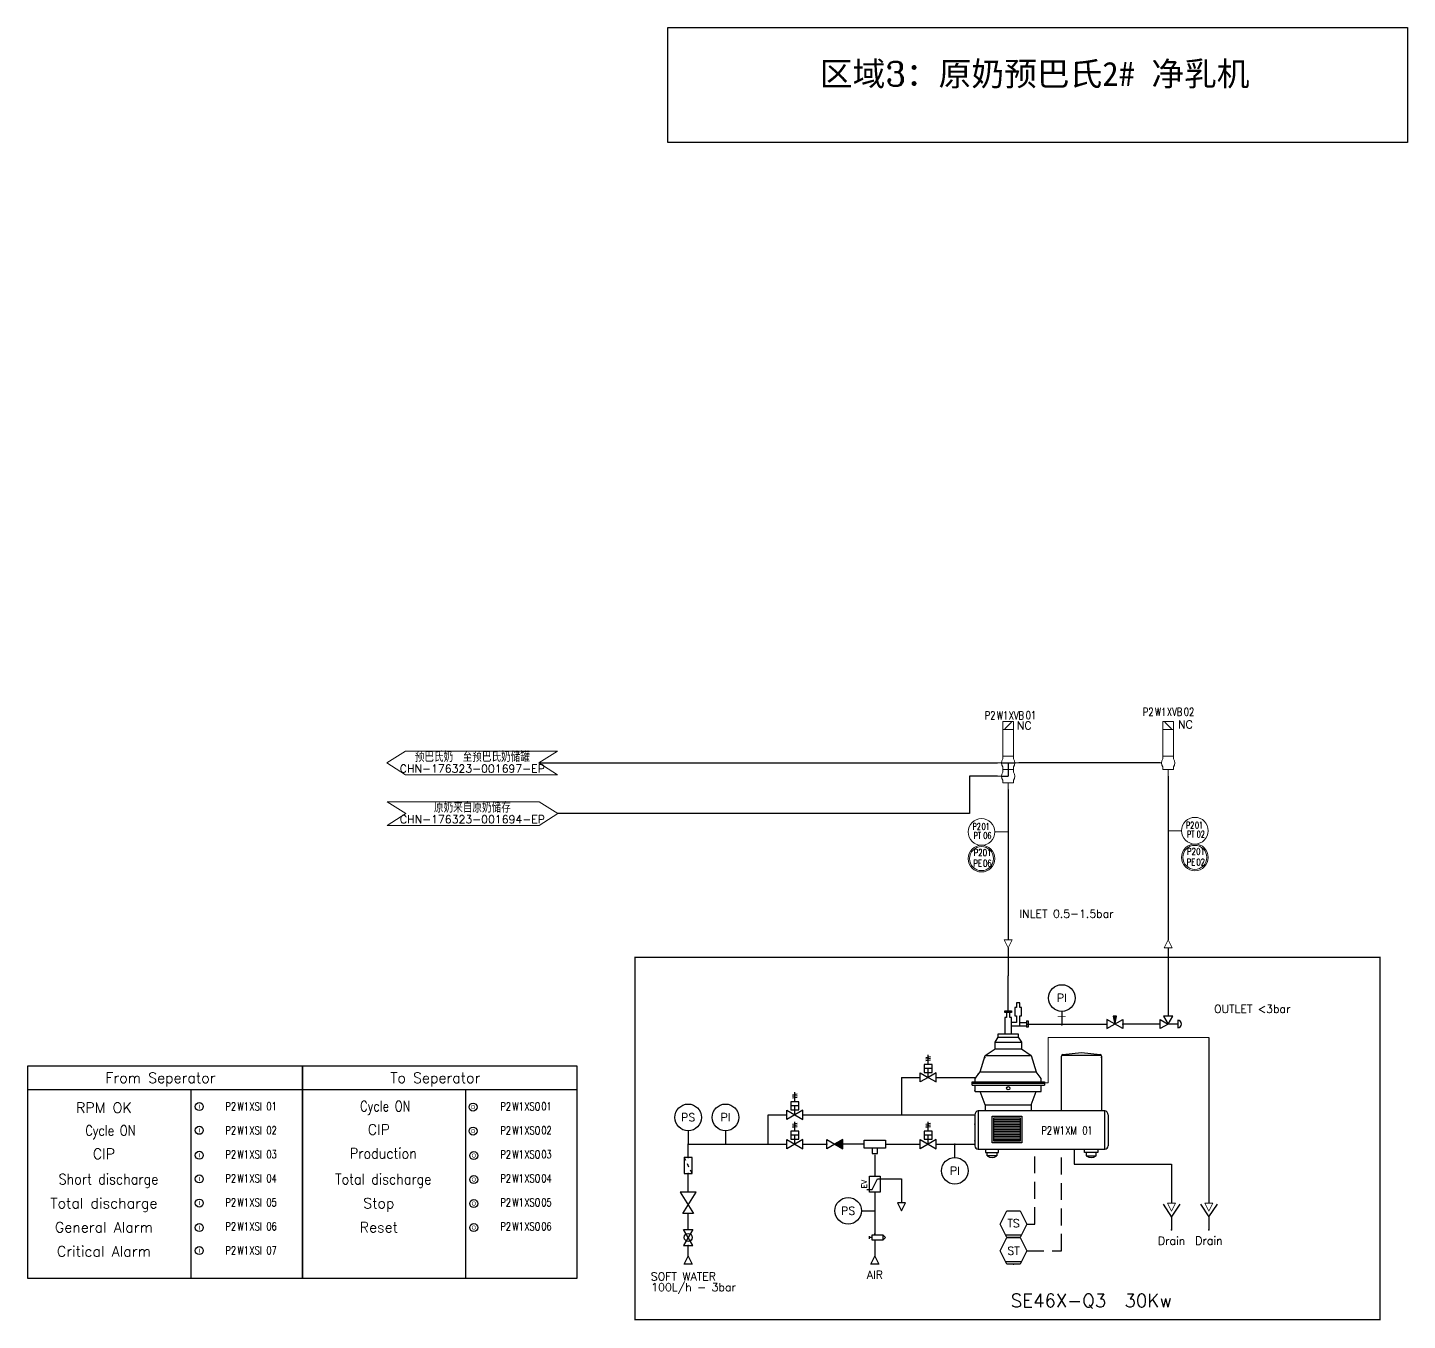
# Model space of a CAD drawing. Header units: inches. Extents: x 13610 to 14128, y 26632 to 27117.
import ezdxf
from ezdxf.enums import TextEntityAlignment as Align

# ---------------------------------------------------------------- set-up
doc = ezdxf.new("R2010")
doc.units = ezdxf.units.IN
doc.header["$MEASUREMENT"] = 0
doc.linetypes.add('DASHDOT', pattern=[25.4, 12.7, -6.35, 0, -6.35])
doc.linetypes.add('DASHED2', pattern=[9.525, 6.35, -3.175])
doc.layers.add('31 Equipment', color=7, linetype='Continuous', lineweight=9)
doc.layers.add('33 Instruments Labels', color=7, linetype='Continuous', lineweight=9)
for name, color, linetype in [('MATERIEL-DIVERS', 7, 'Continuous'), ('POMPES-PROCESS', 7, 'Continuous'), ('REGUL', 140, 'DASHED2'), ('REPERES', 7, 'Continuous'), ('techn-data', 7, 'Continuous'), ('TEXTES', 7, 'Continuous'), ('TUYAUTERIE-EAU', 5, 'Continuous'), ('TUYAUTERIE-GAZ', 3, 'Continuous'), ('TUYAUTERIE-PROCESS', 30, 'Continuous'), ('TXT_FR', 7, 'Continuous'), ('VANNES', 7, 'Continuous')]:
    doc.layers.add(name, color=color, linetype=linetype)
doc.layers.get('33 Instruments Labels').off()
doc.layers.get('REPERES').off()
doc.styles.add('ROMANC', font='romanc')
doc.styles.add('ROMANS', font='ROMANS.SHX')
doc.styles.add('S', font='SIMPLEX')
doc.styles.add('SWISS', font='swiss.ttf')
doc.styles.add('USER1', font='TXT.SHX', dxfattribs={"bigfont": 'gbcbig.shx'})

# ---------------------------------------------------------------- blocks, each defined once
blk = doc.blocks.new('OUTPUT')
at = {"layer": 'MATERIEL-DIVERS'}
blk.add_circle((0, 0), 1.5, dxfattribs=at)
at = {"layer": 'MATERIEL-DIVERS', "style": 'SWISS'}
blk.add_text('O', height=1.5, dxfattribs=at).set_placement((0, 0), align=Align.MIDDLE)
blk = doc.blocks.new('REPNORM1')
at = {"layer": 'TEXTES', "style": 'ROMANS', "width": 0.75}
for tag, p in [('ZONE', (-9.75, -1.25)), ('SOUSZONE', (-5.25, -1.25)), ('ELEMENT', (-0.75, -1.25)), ('NUM', (5.59, -1.22))]:
    blk.add_attdef(tag, p, '', height=3, dxfattribs=at)
blk = doc.blocks.new('APV-VLV-SSEAT-SW41-3')
at = {"layer": '31 Equipment', "ltscale": 38}
for p, q in [((1.25, 15.25), (-1.25, 12.75)), ((-2, 2.5), (-2, 1.5)), ((2, 2.5), (2, 1.5)), ((2.5, 0), (4, 0)), ((-2, -2.5), (-2, -1.5)), ((2, -2.5), (-2, -2.5)), ((-2, -2.5), (2, -2.5)), ((0, -2.5), (0, -5)), ((2, -2.5), (2, -1.5))]:
    blk.add_line(p, q, dxfattribs=at)
for points in [[(-2, 12.5), (2, 12.5), (2, 15.5), (-2, 15.5)], [(-2, 2.5), (2, 2.5), (2, 12.5), (-2, 12.5)]]:
    blk.add_lwpolyline(points, close=True, dxfattribs=at)
for start, end in [(143.1301, 216.8699), (323.1301, 36.8699)]:
    blk.add_arc((0, 0), 2.5, start, end, dxfattribs=at)
blk = doc.blocks.new('APV-SIGN-ARW-FLOW-1')
at = {"layer": '31 Equipment'}
for p, q in [((-1.5, -1.5), (-1.5, 1.5)), ((-1.5, 1.5), (1.5, 0)), ((1.5, 0), (-1.5, -1.5))]:
    blk.add_line(p, q, dxfattribs=at)
blk = doc.blocks.new('EGOUT')
at = {"color": 7}
for p, q in [((-3.2, 9.61), (0, 4.81)), ((0, 4.81), (3.2, 9.61)), ((0, 4.81), (0, 0))]:
    blk.add_line(p, q, dxfattribs=at)
at = {"color": 7, "extrusion": (0, -1, 0)}
blk.add_point((0, 0), dxfattribs=at)
at = {"layer": 'POMPES-PROCESS', "style": 'ROMANS'}
blk.add_attdef('EGOUT', text='', height=3, dxfattribs=at).set_placement((0, -4), align=Align.MIDDLE)
blk = doc.blocks.new('A$C76C26FB2')
for p, q in [((2.4, 4.71), (2.43, 4.73)), ((2.41, 4.66), (2.48, 4.73)), ((2.41, 4.69), (2.46, 4.73)), ((2.42, 4.62), (2.54, 4.73)), ((2.42, 4.64), (2.51, 4.73)), ((2.43, 4.57), (2.59, 4.73)), ((2.43, 4.6), (2.56, 4.73)), ((2.44, 4.53), (2.64, 4.73)), ((2.44, 4.55), (2.62, 4.73)), ((2.45, 4.46), (2.73, 4.73)), ((2.45, 4.49), (2.7, 4.73)), ((2.45, 4.51), (2.67, 4.73)), ((2.46, 4.42), (2.78, 4.73)), ((2.46, 4.44), (2.75, 4.73)), ((2.47, 4.37), (2.83, 4.73)), ((2.47, 4.4), (2.81, 4.73)), ((2.48, 4.33), (2.89, 4.73)), ((2.48, 4.35), (2.86, 4.73)), ((2.49, 4.26), (2.97, 4.73)), ((2.49, 4.28), (2.94, 4.73)), ((2.49, 4.31), (2.91, 4.73)), ((2.5, 4.22), (3.02, 4.73)), ((2.5, 4.24), (3, 4.73)), ((2.51, 4.17), (3.08, 4.73)), ((2.51, 4.19), (3.05, 4.73)), ((2.52, 4.13), (3.13, 4.73)), ((2.52, 4.15), (3.1, 4.73)), ((2.53, 4.08), (3.18, 4.73)), ((2.53, 4.1), (3.16, 4.73)), ((2.54, 4.01), (3.26, 4.73)), ((2.54, 4.04), (3.24, 4.73)), ((2.54, 4.06), (3.21, 4.73)), ((2.55, 3.97), (3.32, 4.73)), ((2.55, 3.99), (3.29, 4.73)), ((2.56, 3.92), (3.37, 4.73)), ((2.56, 3.95), (3.35, 4.73)), ((2.57, 3.88), (3.43, 4.73)), ((2.57, 3.9), (3.4, 4.73)), ((2.58, 3.81), (3.51, 4.73)), ((2.58, 3.83), (3.48, 4.73)), ((2.58, 3.86), (3.45, 4.73)), ((2.59, 3.77), (3.56, 4.73)), ((2.59, 3.79), (3.53, 4.73)), ((2.6, 3.74), (3.59, 4.73)), ((2.6, 3.72), (3.6, 4.72)), ((2.61, 3.7), (3.59, 4.68)), ((2.61, 3.68), (3.58, 4.65)), ((2.62, 3.65), (3.58, 4.61)), ((2.62, 3.63), (3.57, 4.58)), ((2.62, 3.61), (3.56, 4.55)), ((2.63, 3.59), (3.56, 4.51)), ((2.63, 3.56), (3.55, 4.48)), ((2.64, 3.54), (3.54, 4.45)), ((2.64, 3.52), (3.54, 4.41)), ((2.65, 3.5), (3.53, 4.38)), ((2.65, 3.47), (3.52, 4.35)), ((2.66, 3.45), (3.52, 4.31)), ((2.66, 3.43), (3.51, 4.28)), ((2.67, 3.41), (3.5, 4.24)), ((2.67, 3.38), (3.5, 4.21)), ((2.67, 3.36), (3.49, 4.18)), ((2.68, 3.34), (3.48, 4.14)), ((2.68, 3.32), (3.48, 4.11)), ((2.69, 3.3), (3.47, 4.08)), ((2.69, 3.27), (3.46, 4.04)), ((2.7, 3.25), (3.45, 4.01)), ((2.7, 3.23), (3.45, 3.97)), ((2.71, 3.21), (3.44, 3.94)), ((2.71, 3.18), (3.43, 3.91)), ((2.71, 3.16), (3.43, 3.87)), ((2.72, 3.14), (3.42, 3.84)), ((2.72, 3.12), (3.41, 3.81)), ((2.73, 3.09), (3.41, 3.77)), ((2.73, 3.07), (3.4, 3.74)), ((2.74, 3.05), (3.39, 3.71)), ((2.74, 3.03), (3.39, 3.67)), ((2.75, 3), (3.38, 3.64)), ((2.75, 2.98), (3.37, 3.6)), ((2.76, 2.96), (3.37, 3.57)), ((2.76, 2.94), (3.36, 3.54)), ((2.76, 2.91), (3.35, 3.5)), ((2.77, 2.89), (3.35, 3.47)), ((2.77, 2.87), (3.34, 3.44)), ((2.78, 2.85), (3.33, 3.4)), ((2.78, 2.82), (3.33, 3.37)), ((2.79, 2.8), (3.32, 3.33)), ((2.79, 2.78), (3.31, 3.3)), ((2.8, 2.76), (3.31, 3.27)), ((2.8, 2.73), (3.3, 3.23)), ((2.8, 2.71), (3.29, 3.2)), ((2.81, 2.69), (3.29, 3.17)), ((2.81, 2.67), (3.28, 3.13)), ((2.82, 2.64), (3.27, 3.1)), ((2.82, 2.62), (3.27, 3.07)), ((2.83, 2.6), (3.26, 3.03)), ((2.83, 2.58), (3.25, 3)), ((2.84, 2.55), (3.25, 2.96)), ((2.84, 2.53), (3.24, 2.93)), ((2.84, 2.51), (3.23, 2.9)), ((2.85, 2.49), (3.23, 2.86)), ((2.85, 2.46), (3.22, 2.83)), ((2.86, 2.44), (3.21, 2.8)), ((2.86, 2.42), (3.21, 2.76)), ((2.87, 2.4), (3.2, 2.73)), ((2.87, 2.37), (3.19, 2.69)), ((2.88, 2.35), (3.19, 2.66)), ((2.88, 2.33), (3.18, 2.63)), ((2.89, 2.31), (3.17, 2.59)), ((2.89, 2.28), (3.17, 2.56)), ((2.89, 2.26), (3.16, 2.53)), ((2.9, 2.24), (3.15, 2.49)), ((2.9, 2.22), (3.15, 2.46)), ((2.91, 2.2), (3.14, 2.43)), ((2.91, 2.17), (3.13, 2.39)), ((2.92, 2.15), (3.12, 2.36)), ((2.92, 2.13), (3.12, 2.32)), ((2.93, 2.11), (3.11, 2.29)), ((2.93, 2.08), (3.1, 2.26)), ((2.93, 2.06), (3.1, 2.22)), ((2.94, 2.04), (3.09, 2.19)), ((2.94, 2.02), (3.08, 2.16)), ((2.95, 1.99), (3.08, 2.12)), ((2.95, 1.97), (3.07, 2.09)), ((2.96, 1.95), (3.06, 2.06)), ((2.96, 1.93), (3.06, 2.02)), ((2.97, 1.9), (3.05, 1.99)), ((2.97, 1.88), (3.04, 1.95)), ((2.98, 1.86), (3.04, 1.92)), ((2.98, 1.84), (3.03, 1.89)), ((2.98, 1.81), (3.02, 1.85)), ((2.99, 1.79), (3.02, 1.82)), ((2.99, 1.77), (3.01, 1.79)), ((3, 1.75), (3, 1.75))]:
    blk.add_line(p, q)
at = {"layer": 'MATERIEL-DIVERS'}
for p, q in [((6, 0), (0, 3.47)), ((0, 0), (6, 3.47)), ((0, 3.47), (0, 0)), ((2.4, 4.73), (3, 1.73)), ((3.6, 4.73), (2.4, 4.73)), ((3, 1.73), (3.6, 4.73)), ((6, 3.47), (6, 0))]:
    blk.add_line(p, q, dxfattribs=at)
at = {"layer": 'MATERIEL-DIVERS', "extrusion": (-1, 1e-16, 0)}
blk.add_point((0, 1.73), dxfattribs=at)
at = {"layer": 'MATERIEL-DIVERS', "extrusion": (1, -1e-16, 0)}
blk.add_point((6, 1.73), dxfattribs=at)
at = {"layer": 'VANNES'}
blk.add_line((2.4, 4.73), (2.4, 4.73), dxfattribs=at)
blk = doc.blocks.new('APV-INS-M-L-PE')
at = {"layer": '31 Equipment', "color": 7}
blk.add_line((0, -5), (0, -10), dxfattribs=at)
blk.add_circle((0, 0), 5, dxfattribs=at)
blk = doc.blocks.new('REPINS')
at = {"layer": 'TEXTES', "style": 'ROMANS', "width": 0.75}
for tag, p in [('ZONE', (-3.3, 1)), ('SOUSZONE', (0.1, 1)), ('NUM', (0.2, -3))]:
    blk.add_attdef(tag, p, '', height=2.5, dxfattribs=at)
blk.add_attdef('ELEMENT', text='', height=2.5, dxfattribs=at).set_placement((-0.2, -3), align=Align.RIGHT)
blk = doc.blocks.new('APV-INS-F-L-PT')
at = {"layer": '31 Equipment'}
for radius in [5, 4.5]:
    blk.add_circle((0, 0), radius, dxfattribs=at)
blk = doc.blocks.new('REPINS2')
at = {"layer": 'TEXTES', "style": 'ROMANS', "width": 0.7}
for tag, p in [('ZONE', (-3.35, 0.8)), ('SOUSZONE', (0.05, 0.8)), ('NUM', (0.7, -2.6))]:
    blk.add_attdef(tag, p, '', height=2.5, dxfattribs=at)
blk.add_attdef('ELEMENT', text='', height=2.5, dxfattribs=at).set_placement((-1.56, -2.59), align=Align.CENTER)
blk = doc.blocks.new('APV-SIGN-ARW-DWG-1')
at = {"layer": '31 Equipment'}
for p, q in [((-32, 4.49), (25, 4.49)), ((-32, 4.49), (-25, 0)), ((-25, 0), (-32, -4.49)), ((25, 4.49), (32, 0)), ((32, 0), (25, -4.49)), ((-32, -4.49), (25, -4.49))]:
    blk.add_line(p, q, dxfattribs=at)
at = {"layer": '31 Equipment', "style": 'ROMANS', "width": 0.8}
for tag, p in [('TEXT1', (0, 0.37)), ('TEXT2', (0, -3.63))]:
    blk.add_attdef(tag, text='', height=3, dxfattribs=at).set_placement(p, align=Align.CENTER)
blk = doc.blocks.new('A$C3D1D1774')
at = {"color": 7}
for p, q in [((-1.23, 0), (1.23, 0)), ((-1.23, -0.62), (-1.23, 0)), ((1.23, 0), (1.23, -0.62)), ((3.08, 1.13), (2.47, 1.13)), ((2.47, 1.13), (2.47, -1.95)), ((4.32, 2.98), (3.08, 2.98)), ((3.08, 2.98), (3.08, 1.13)), ((4.32, 1.13), (4.32, 2.98)), ((4.93, 1.13), (4.32, 1.13)), ((4.93, -1.95), (4.93, 1.13)), ((1.23, -0.62), (-1.23, -0.62)), ((-0.62, -2.57), (-1.23, -2.57)), ((-1.23, -2.57), (-1.23, -8.74)), ((-0.62, -0.62), (-0.62, -2.57)), ((0.62, -2.57), (0.62, -0.62)), ((1.23, -2.57), (0.62, -2.57)), ((1.23, -8.74), (1.23, -2.57)), ((3.08, -4.38), (1.23, -4.38)), ((2.47, -1.95), (3.08, -1.95)), ((3.08, -1.95), (3.08, -4.38)), ((4.32, -5.62), (4.32, -1.95)), ((4.32, -1.95), (4.93, -1.95)), ((4.32, -4.38), (6.88, -4.38)), ((6.88, -3.77), (7.5, -3.77)), ((6.88, -3.77), (6.88, -6.23)), ((7.5, -3.77), (7.5, -6.23)), ((-4.93, -11.82), (-3.7, -9.97)), ((-3.7, -9.97), (-3.7, -8.74)), ((-3.7, -8.74), (3.7, -8.74)), ((-3.7, -9.97), (3.7, -9.97)), ((1.23, -5.62), (6.88, -5.62)), ((3.7, -8.74), (3.7, -9.97)), ((3.7, -9.97), (4.93, -11.82)), ((7.5, -6.23), (6.88, -6.23)), ((-8.64, -16.76), (-4.93, -14.29)), ((-4.93, -14.29), (-4.93, -11.82)), ((-4.93, -11.82), (4.93, -11.82)), ((-4.93, -14.29), (4.93, -14.29)), ((4.93, -11.82), (4.93, -14.29)), ((4.93, -14.29), (8.64, -16.76)), ((-10.49, -22.92), (-8.64, -16.76)), ((-8.64, -16.76), (8.64, -16.76)), ((8.64, -16.76), (10.49, -22.92)), ((-12.34, -25.39), (-10.49, -22.92)), ((-12.34, -26.63), (-12.34, -25.39)), ((-10.49, -22.92), (10.49, -22.92)), ((12.34, -25.39), (10.49, -22.92)), ((12.34, -26.63), (12.34, -25.39)), ((-13.57, -27.86), (-13.57, -26.63)), ((-13.57, -26.63), (13.57, -26.63)), ((13.57, -27.24), (-13.57, -27.24)), ((-13.57, -27.86), (13.57, -27.86)), ((-12.34, -30.33), (-12.34, -27.86)), ((-12.34, -30.33), (12.34, -30.33)), ((-8.64, -35.29), (-10.49, -30.33)), ((8.64, -35.29), (10.49, -30.33)), ((12.34, -30.33), (12.34, -27.86)), ((13.57, -26.63), (13.57, -27.86)), ((-8.64, -35.29), (8.64, -35.29)), ((-8.64, -35.29), (-8.64, -37.5)), ((8.64, -35.29), (8.64, -37.5)), ((-12.5, -39.01), (-12.5, -50.68)), ((36.27, -37.5), (-11.27, -37.5)), ((-11.27, -37.5), (-11.27, -51.92)), ((-6.05, -39.56), (5.11, -39.56)), ((-6.05, -49.48), (-6.05, -39.56)), ((-5.44, -48.86), (-5.44, -40.18)), ((-5.44, -40.18), (4.5, -40.18)), ((-5.44, -40.8), (4.5, -40.8)), ((4.5, -40.18), (4.5, -48.86)), ((5.11, -39.56), (5.11, -49.48)), ((36.27, -51.92), (36.27, -37.5)), ((37.5, -39.01), (37.5, -50.68)), ((-5.44, -41.41), (4.5, -41.41)), ((-5.44, -42.03), (4.5, -42.03)), ((-5.44, -42.65), (4.5, -42.65)), ((-5.44, -43.26), (4.5, -43.26)), ((-5.44, -43.88), (4.5, -43.88)), ((-5.44, -44.5), (4.5, -44.5)), ((-5.44, -45.16), (4.5, -45.16)), ((-5.44, -45.78), (4.5, -45.78)), ((-5.44, -46.4), (4.5, -46.4)), ((5.11, -49.48), (-6.05, -49.48)), ((-5.44, -47.01), (4.5, -47.01)), ((-5.44, -47.63), (4.5, -47.63)), ((-5.44, -48.25), (4.5, -48.25)), ((4.5, -48.86), (-5.44, -48.86)), ((-11.27, -51.92), (36.27, -51.92)), ((-8.55, -51.92), (-8.55, -53.15)), ((-8.55, -53.15), (-3.59, -53.15)), ((-7.94, -54.38), (-7.94, -53.15)), ((-4.2, -54.38), (-7.94, -54.38)), ((-4.2, -53.15), (-4.2, -54.38)), ((-3.59, -53.15), (-3.59, -51.92)), ((28.67, -53.15), (28.67, -51.92)), ((33.64, -53.15), (28.67, -53.15)), ((29.29, -53.15), (29.29, -54.38)), ((29.29, -54.38), (33.02, -54.38)), ((33.02, -54.38), (33.02, -53.15)), ((33.64, -51.92), (33.64, -53.15))]:
    blk.add_line(p, q, dxfattribs=at)
blk.add_circle((0, -29.09), 0.617, dxfattribs=at)
for centre, radius, start, end in [((-11, -38.97), 1.5, 100.12, 181.4272), ((36, -38.97), 1.5, 358.5728, 79.88), ((-11.27, -50.68), 1.23, 180, 270), ((36.27, -50.68), 1.23, 270, 0), ((-6.07, -51.87), 3.13, 233.431, 306.569), ((31.15, -51.87), 3.13, 233.431, 306.569)]:
    blk.add_arc(centre, radius, start, end, dxfattribs=at)
at = {"layer": 'MATERIEL-DIVERS'}
for p, q in [((20, -37.5), (20, -17.01)), ((20.38, -16.65), (34.63, -16.65)), ((20.5, -16.4), (27.5, -15.66)), ((27.5, -15.66), (34.5, -16.4)), ((35, -17.01), (35, -37.5))]:
    blk.add_line(p, q, dxfattribs=at)
for centre, start, end in [((20.62, -17.01), 101.3099, 180), ((34.38, -17.01), 0, 78.6901)]:
    blk.add_arc(centre, 0.625, start, end, dxfattribs=at)
at = {"layer": 'MATERIEL-DIVERS', "color": 7, "extrusion": (0, 1, 0)}
blk.add_point((0, 0), dxfattribs=at)
at = {"layer": 'MATERIEL-DIVERS', "color": 2}
for p in [(0, 0), (7.5, -5), (-8.75, -17.5), (-11.25, -23.75), (-12.5, -30), (-12.5, -48.75)]:
    blk.add_point(p, dxfattribs=at)
at = {"layer": 'MATERIEL-DIVERS', "color": 7, "extrusion": (1, 0, 0)}
blk.add_point((7.5, -5), dxfattribs=at)
at = {"layer": 'MATERIEL-DIVERS', "color": 7, "extrusion": (-1, 0, 0)}
for p in [(-8.75, -17.5), (-11.25, -23.75), (-12.5, -30), (-12.5, -48.75)]:
    blk.add_point(p, dxfattribs=at)
at = {"layer": 'TUYAUTERIE-EAU', "color": 2}
for p in [(35, -17.5), (-12.5, -42.5)]:
    blk.add_point(p, dxfattribs=at)
at = {"layer": 'TUYAUTERIE-EAU', "color": 7, "extrusion": (1, 0, 0)}
blk.add_point((35, -17.5), dxfattribs=at)
at = {"layer": 'TUYAUTERIE-EAU', "color": 7, "extrusion": (-1, 0, 0)}
blk.add_point((-12.5, -42.5), dxfattribs=at)
blk = doc.blocks.new('INPUT')
at = {"layer": 'MATERIEL-DIVERS'}
blk.add_circle((0, 0), 1.5, dxfattribs=at)
at = {"layer": 'MATERIEL-DIVERS', "style": 'SWISS'}
blk.add_text('I', height=1.5, dxfattribs=at).set_placement((0, 0), align=Align.MIDDLE)

msp = doc.modelspace()

# ---------------------------------------------------------------- linework, layer by layer
for p, q in [((13913.06, 26698.37), (13913.06, 26698.38)), ((13913.06, 26698.36), (13913.06, 26698.37)), ((13913.08, 26698.35), (13913.16, 26698.44)), ((13913.16, 26698.31), (13913.08, 26698.39)), ((13913.11, 26698.34), (13913.26, 26698.49)), ((13913.26, 26698.25), (13913.11, 26698.4)), ((13913.14, 26698.32), (13913.37, 26698.55)), ((13913.37, 26698.19), (13913.14, 26698.42)), ((13913.16, 26698.31), (13913.47, 26698.61)), ((13913.47, 26698.13), (13913.16, 26698.44)), ((13913.19, 26698.29), (13913.57, 26698.67)), ((13913.57, 26698.08), (13913.19, 26698.45)), ((13913.22, 26698.28), (13913.67, 26698.73)), ((13913.67, 26698.02), (13913.22, 26698.47)), ((13913.24, 26698.26), (13913.77, 26698.78)), ((13913.77, 26697.96), (13913.24, 26698.48)), ((13913.27, 26698.25), (13913.87, 26698.84)), ((13913.87, 26697.9), (13913.27, 26698.5)), ((13913.3, 26698.23), (13913.97, 26698.9)), ((13913.97, 26697.84), (13913.3, 26698.51)), ((13913.32, 26698.21), (13914.07, 26698.96)), ((13914.07, 26697.79), (13913.32, 26698.53)), ((13913.35, 26698.2), (13914.17, 26699.02)), ((13914.17, 26697.73), (13913.35, 26698.54)), ((13913.38, 26698.18), (13914.27, 26699.07)), ((13914.27, 26697.67), (13913.38, 26698.56)), ((13913.41, 26698.17), (13914.37, 26699.13)), ((13914.37, 26697.61), (13913.41, 26698.58)), ((13913.43, 26698.15), (13914.47, 26699.19)), ((13914.47, 26697.55), (13913.43, 26698.59)), ((13913.46, 26698.14), (13914.57, 26699.25)), ((13914.57, 26697.5), (13913.46, 26698.61)), ((13913.49, 26698.12), (13914.67, 26699.3)), ((13914.67, 26697.44), (13913.49, 26698.62)), ((13913.51, 26698.11), (13914.77, 26699.36)), ((13914.77, 26697.38), (13913.51, 26698.64)), ((13913.54, 26698.09), (13914.87, 26699.42)), ((13914.87, 26697.32), (13913.54, 26698.65)), ((13913.57, 26698.07), (13914.97, 26699.48)), ((13914.97, 26697.26), (13913.57, 26698.67)), ((13913.59, 26698.06), (13915.07, 26699.54)), ((13915.07, 26697.21), (13913.59, 26698.68)), ((13913.62, 26698.04), (13915.17, 26699.59)), ((13915.17, 26697.15), (13913.62, 26698.7)), ((13913.65, 26698.03), (13915.27, 26699.65)), ((13915.27, 26697.09), (13913.65, 26698.72)), ((13913.67, 26698.01), (13915.37, 26699.71)), ((13915.37, 26697.03), (13913.67, 26698.73)), ((13913.7, 26698), (13915.47, 26699.77)), ((13915.47, 26696.98), (13913.7, 26698.75)), ((13913.73, 26697.98), (13915.57, 26699.83)), ((13915.57, 26696.92), (13913.73, 26698.76)), ((13913.76, 26697.97), (13915.67, 26699.88)), ((13915.67, 26696.86), (13913.76, 26698.78)), ((13913.78, 26697.95), (13915.77, 26699.94)), ((13915.77, 26696.8), (13913.78, 26698.79)), ((13913.81, 26697.93), (13915.87, 26700)), ((13915.87, 26696.74), (13913.81, 26698.81)), ((13913.84, 26697.92), (13915.97, 26700.06)), ((13915.97, 26696.69), (13913.84, 26698.82)), ((13913.86, 26697.9), (13916.05, 26700.09)), ((13916.05, 26696.65), (13913.86, 26698.84)), ((13913.89, 26697.89), (13916.05, 26700.05)), ((13916.05, 26696.69), (13913.89, 26698.85)), ((13913.92, 26697.87), (13916.05, 26700.01)), ((13916.05, 26696.73), (13913.92, 26698.87)), ((13913.94, 26697.86), (13916.05, 26699.97)), ((13916.05, 26696.78), (13913.94, 26698.89)), ((13913.97, 26697.84), (13916.05, 26699.92)), ((13916.05, 26696.82), (13913.97, 26698.9)), ((13914, 26697.83), (13916.05, 26699.88)), ((13916.05, 26696.86), (13914, 26698.92)), ((13914.02, 26697.81), (13916.05, 26699.84)), ((13916.05, 26696.9), (13914.02, 26698.93)), ((13914.05, 26697.8), (13916.05, 26699.8)), ((13916.05, 26696.95), (13914.05, 26698.95)), ((13914.08, 26697.78), (13916.05, 26699.75)), ((13916.05, 26696.99), (13914.08, 26698.96)), ((13914.1, 26697.76), (13916.05, 26699.71)), ((13916.05, 26697.03), (13914.1, 26698.98)), ((13914.13, 26697.75), (13916.05, 26699.67)), ((13916.05, 26697.07), (13914.13, 26698.99)), ((13914.16, 26697.73), (13916.05, 26699.63)), ((13916.05, 26697.12), (13914.16, 26699.01)), ((13914.19, 26697.72), (13916.05, 26699.58)), ((13916.05, 26697.16), (13914.19, 26699.03)), ((13914.21, 26697.7), (13916.05, 26699.54)), ((13916.05, 26697.2), (13914.21, 26699.04)), ((13914.24, 26697.69), (13916.05, 26699.5)), ((13916.05, 26697.24), (13914.24, 26699.06)), ((13914.27, 26697.67), (13916.05, 26699.46)), ((13916.05, 26697.29), (13914.27, 26699.07)), ((13914.29, 26697.66), (13916.05, 26699.41)), ((13916.05, 26697.33), (13914.29, 26699.09)), ((13914.32, 26697.64), (13916.05, 26699.37)), ((13916.05, 26697.37), (13914.32, 26699.1)), ((13914.35, 26697.62), (13916.05, 26699.33)), ((13916.05, 26697.41), (13914.35, 26699.12)), ((13914.37, 26697.61), (13916.05, 26699.29)), ((13916.05, 26697.46), (13914.37, 26699.13)), ((13914.4, 26697.59), (13916.05, 26699.24)), ((13916.05, 26697.5), (13914.4, 26699.15)), ((13914.43, 26697.58), (13916.05, 26699.2)), ((13916.05, 26697.54), (13914.43, 26699.17)), ((13916.05, 26697.58), (13914.45, 26699.18)), ((13914.45, 26697.56), (13916.05, 26699.16)), ((13916.05, 26697.63), (13914.48, 26699.2)), ((13914.48, 26697.55), (13916.05, 26699.12)), ((13916.05, 26697.67), (13914.51, 26699.21)), ((13914.51, 26697.53), (13916.05, 26699.07)), ((13916.05, 26697.71), (13914.54, 26699.23)), ((13914.54, 26697.52), (13916.05, 26699.03)), ((13916.05, 26697.75), (13914.56, 26699.24)), ((13914.56, 26697.5), (13916.05, 26698.99)), ((13916.05, 26697.8), (13914.59, 26699.26)), ((13914.59, 26697.48), (13916.05, 26698.95)), ((13916.05, 26697.84), (13914.62, 26699.27)), ((13914.62, 26697.47), (13916.05, 26698.9)), ((13916.05, 26697.88), (13914.64, 26699.29)), ((13914.64, 26697.45), (13916.05, 26698.86)), ((13916.05, 26697.92), (13914.67, 26699.31)), ((13914.67, 26697.44), (13916.05, 26698.82)), ((13916.05, 26697.97), (13914.7, 26699.32)), ((13914.7, 26697.42), (13916.05, 26698.78)), ((13916.05, 26698.01), (13914.72, 26699.34)), ((13914.72, 26697.41), (13916.05, 26698.74)), ((13916.05, 26698.05), (13914.75, 26699.35)), ((13914.75, 26697.39), (13916.05, 26698.69)), ((13916.05, 26698.09), (13914.78, 26699.37)), ((13914.78, 26697.38), (13916.05, 26698.65)), ((13916.05, 26698.14), (13914.8, 26699.38)), ((13914.8, 26697.36), (13916.05, 26698.61)), ((13916.05, 26698.18), (13914.83, 26699.4)), ((13914.83, 26697.34), (13916.05, 26698.57)), ((13916.05, 26698.22), (13914.86, 26699.41)), ((13914.86, 26697.33), (13916.05, 26698.52)), ((13916.05, 26698.26), (13914.89, 26699.43)), ((13914.89, 26697.31), (13916.05, 26698.48)), ((13916.05, 26698.3), (13914.91, 26699.44)), ((13914.91, 26697.3), (13916.05, 26698.44)), ((13916.05, 26698.35), (13914.94, 26699.46)), ((13914.94, 26697.28), (13916.05, 26698.4)), ((13916.05, 26698.39), (13914.97, 26699.48)), ((13914.97, 26697.27), (13916.05, 26698.35)), ((13916.05, 26698.43), (13914.99, 26699.49)), ((13914.99, 26697.25), (13916.05, 26698.31)), ((13916.05, 26698.47), (13915.02, 26699.51)), ((13916.05, 26698.52), (13915.05, 26699.52)), ((13916.05, 26698.56), (13915.07, 26699.54)), ((13916.05, 26698.6), (13915.1, 26699.55)), ((13916.05, 26698.64), (13915.13, 26699.57)), ((13916.05, 26698.69), (13915.15, 26699.58)), ((13916.05, 26698.73), (13915.18, 26699.6)), ((13916.05, 26698.77), (13915.21, 26699.62)), ((13916.05, 26698.81), (13915.24, 26699.63)), ((13916.05, 26698.86), (13915.26, 26699.65)), ((13916.05, 26698.9), (13915.29, 26699.66)), ((13916.05, 26698.94), (13915.32, 26699.68)), ((13916.05, 26698.98), (13915.34, 26699.69)), ((13916.05, 26699.03), (13915.37, 26699.71)), ((13916.05, 26699.07), (13915.4, 26699.72)), ((13916.05, 26699.11), (13915.42, 26699.74)), ((13916.05, 26699.15), (13915.45, 26699.76)), ((13916.05, 26699.2), (13915.48, 26699.77)), ((13916.05, 26699.24), (13915.5, 26699.79)), ((13916.05, 26699.28), (13915.53, 26699.8)), ((13916.05, 26699.32), (13915.56, 26699.82)), ((13916.05, 26699.37), (13915.59, 26699.83)), ((13916.05, 26699.41), (13915.61, 26699.85)), ((13916.05, 26699.45), (13915.64, 26699.86)), ((13916.05, 26699.49), (13915.67, 26699.88)), ((13916.05, 26699.54), (13915.69, 26699.9)), ((13916.05, 26699.58), (13915.72, 26699.91)), ((13916.05, 26699.62), (13915.75, 26699.93)), ((13916.05, 26699.66), (13915.77, 26699.94)), ((13916.05, 26699.71), (13915.8, 26699.96)), ((13916.05, 26699.75), (13915.83, 26699.97)), ((13916.05, 26699.79), (13915.85, 26699.99)), ((13916.05, 26699.83), (13915.88, 26700)), ((13916.05, 26699.88), (13915.91, 26700.02)), ((13916.05, 26699.92), (13915.94, 26700.03)), ((13916.05, 26699.96), (13915.96, 26700.05)), ((13916.05, 26700), (13915.99, 26700.07)), ((13916.05, 26700.05), (13916.02, 26700.08)), ((13916.05, 26700.09), (13916.04, 26700.1)), ((13915.02, 26697.24), (13916.05, 26698.27)), ((13915.05, 26697.22), (13916.05, 26698.23)), ((13915.07, 26697.21), (13916.05, 26698.18)), ((13915.1, 26697.19), (13916.05, 26698.14)), ((13915.13, 26697.17), (13916.05, 26698.1)), ((13915.15, 26697.16), (13916.05, 26698.06)), ((13915.18, 26697.14), (13916.05, 26698.01)), ((13915.21, 26697.13), (13916.05, 26697.97)), ((13915.24, 26697.11), (13916.05, 26697.93)), ((13915.26, 26697.1), (13916.05, 26697.89)), ((13915.29, 26697.08), (13916.05, 26697.84)), ((13915.32, 26697.07), (13916.05, 26697.8)), ((13915.34, 26697.05), (13916.05, 26697.76)), ((13915.37, 26697.03), (13916.05, 26697.72)), ((13915.4, 26697.02), (13916.05, 26697.67)), ((13915.42, 26697), (13916.05, 26697.63)), ((13915.45, 26696.99), (13916.05, 26697.59)), ((13915.48, 26696.97), (13916.05, 26697.55)), ((13915.5, 26696.96), (13916.05, 26697.5)), ((13915.53, 26696.94), (13916.05, 26697.46)), ((13915.56, 26696.93), (13916.05, 26697.42)), ((13915.59, 26696.91), (13916.05, 26697.38)), ((13915.61, 26696.89), (13916.05, 26697.33)), ((13915.64, 26696.88), (13916.05, 26697.29)), ((13915.67, 26696.86), (13916.05, 26697.25)), ((13915.69, 26696.85), (13916.05, 26697.21)), ((13915.72, 26696.83), (13916.05, 26697.16)), ((13915.75, 26696.82), (13916.05, 26697.12)), ((13915.77, 26696.8), (13916.05, 26697.08)), ((13915.8, 26696.79), (13916.05, 26697.04)), ((13915.83, 26696.77), (13916.05, 26697)), ((13915.85, 26696.75), (13916.05, 26696.95)), ((13915.88, 26696.74), (13916.05, 26696.91)), ((13915.91, 26696.72), (13916.05, 26696.87)), ((13915.94, 26696.71), (13916.05, 26696.83)), ((13915.96, 26696.69), (13916.05, 26696.78)), ((13915.99, 26696.68), (13916.05, 26696.74)), ((13916.02, 26696.66), (13916.05, 26696.7)), ((13916.04, 26696.65), (13916.05, 26696.66)), ((13936.55, 26676.37), (13938.05, 26673.37)), ((13939.55, 26676.37), (13936.55, 26676.37)), ((13938.05, 26673.37), (13939.55, 26676.37)), ((13856.55, 26653.37), (13858.05, 26656.37)), ((13859.55, 26653.37), (13856.55, 26653.37)), ((13858.05, 26656.37), (13859.55, 26653.37)), ((13926.55, 26653.37), (13928.05, 26656.37)), ((13929.55, 26653.37), (13926.55, 26653.37)), ((13928.05, 26656.37), (13929.55, 26653.37))]:
    msp.add_line(p, q)
at = {"layer": '31 Equipment', "ltscale": 38}
for p, q in [((13979.3, 26856.46), (13976.8, 26853.96)), ((13976.05, 26843.71), (13976.05, 26842.71)), ((13980.05, 26843.71), (13980.05, 26842.71)), ((13974.05, 26841.21), (13975.55, 26841.21)), ((13976.05, 26838.71), (13976.05, 26839.71)), ((13976.05, 26838.71), (13980.05, 26838.71)), ((13976.05, 26838.71), (13976.05, 26837.71)), ((13980.05, 26838.71), (13980.05, 26839.71)), ((13980.05, 26838.71), (13980.05, 26837.71)), ((13975.55, 26836.21), (13974.05, 26836.21)), ((13976.05, 26834.71), (13976.05, 26833.71)), ((13976.05, 26833.71), (13980.05, 26833.71)), ((13978.05, 26833.71), (13978.05, 26831.21)), ((13980.05, 26834.71), (13980.05, 26833.71))]:
    msp.add_line(p, q, dxfattribs=at)
at = {"layer": '31 Equipment', "lineweight": 30}
for p, q in [((13975.55, 26841.21), (13980.55, 26841.21)), ((13978.05, 26841.21), (13978.05, 26836.21)), ((13975.55, 26836.21), (13978.05, 26836.21))]:
    msp.add_line(p, q, dxfattribs=at)
at = {"layer": '31 Equipment'}
for p, q in [((13980.55, 26841.21), (13982.05, 26841.21)), ((13993.05, 26721.37), (13993.05, 26738.37)), ((13993.05, 26738.37), (14053.34, 26738.37)), ((13992.05, 26721.37), (13993.05, 26721.37))]:
    msp.add_line(p, q, dxfattribs=at)
at = {"layer": '31 Equipment', "ltscale": 38}
for points in [[(13976.05, 26853.71), (13980.05, 26853.71), (13980.05, 26856.71), (13976.05, 26856.71)], [(13976.05, 26843.71), (13980.05, 26843.71), (13980.05, 26853.71), (13976.05, 26853.71)]]:
    msp.add_lwpolyline(points, close=True, dxfattribs=at)
for centre, start, end in [((13978.05, 26841.21), 143.1301, 216.8699), ((13978.05, 26841.21), 323.1301, 36.8699), ((13978.05, 26836.21), 143.1301, 216.8699), ((13978.05, 26836.21), 323.1301, 36.8699)]:
    msp.add_arc(centre, 2.5, start, end, dxfattribs=at)
at = {"layer": 'MATERIEL-DIVERS'}
for p, q in [((13998.16, 26748.12), (13998.16, 26743.12)), ((14035.08, 26745.11), (14038.08, 26743.37)), ((14035.08, 26741.64), (14035.08, 26745.11)), ((14036.35, 26746.37), (14038.08, 26743.37)), ((14039.82, 26746.37), (14036.35, 26746.37)), ((14038.08, 26743.37), (14039.82, 26746.37)), ((14038.08, 26743.37), (14035.08, 26741.64)), ((14041.68, 26743.37), (14038.08, 26743.37)), ((14041.68, 26744.76), (14041.68, 26741.98)), ((14053.34, 26738.37), (14053.34, 26676.24)), ((13947.16, 26730.87), (13948.96, 26731.17)), ((13947.16, 26730.27), (13948.96, 26730.57)), ((13947.16, 26729.67), (13948.96, 26729.97)), ((13948.06, 26728.17), (13948.06, 26731.77)), ((13945.05, 26721.64), (13945.05, 26725.1)), ((13945.05, 26725.1), (13948.05, 26723.37)), ((13949.56, 26728.17), (13946.56, 26728.17)), ((13946.56, 26728.17), (13946.56, 26725.17)), ((13949.56, 26726.67), (13946.56, 26726.67)), ((13946.56, 26725.17), (13949.56, 26725.17)), ((13948.06, 26723.37), (13948.06, 26726.67)), ((13951.06, 26725.1), (13948.06, 26723.37)), ((13949.56, 26725.17), (13949.56, 26728.17)), ((13951.05, 26721.64), (13951.05, 26725.1)), ((13948.05, 26723.37), (13945.05, 26721.64)), ((13948.06, 26723.37), (13951.06, 26721.64)), ((13899.56, 26714.17), (13896.56, 26714.17)), ((13896.56, 26714.17), (13896.56, 26711.17)), ((13897.16, 26716.87), (13898.96, 26717.17)), ((13897.16, 26716.27), (13898.96, 26716.57)), ((13897.16, 26715.67), (13898.96, 26715.97)), ((13898.06, 26714.17), (13898.06, 26717.77)), ((13899.56, 26711.17), (13899.56, 26714.17)), ((13895.05, 26707.64), (13895.05, 26711.1)), ((13895.05, 26711.1), (13898.05, 26709.37)), ((13898.05, 26709.37), (13895.05, 26707.64)), ((13899.56, 26712.67), (13896.56, 26712.67)), ((13896.56, 26711.17), (13899.56, 26711.17)), ((13898.06, 26709.37), (13898.06, 26712.67)), ((13901.06, 26711.1), (13898.06, 26709.37)), ((13898.06, 26709.37), (13901.06, 26707.64)), ((13901.05, 26707.64), (13901.05, 26711.1)), ((13897.16, 26705.87), (13898.96, 26706.17)), ((13897.16, 26705.27), (13898.96, 26705.57)), ((13897.16, 26704.67), (13898.96, 26704.97)), ((13898.06, 26703.17), (13898.06, 26706.77)), ((13947.16, 26705.87), (13948.96, 26706.17)), ((13947.16, 26705.27), (13948.96, 26705.57)), ((13947.16, 26704.67), (13948.96, 26704.97)), ((13948.06, 26703.17), (13948.06, 26706.77)), ((13858.05, 26703.37), (13858.05, 26698.37)), ((13872.05, 26703.37), (13872.05, 26698.37)), ((13895.05, 26696.64), (13895.05, 26700.1)), ((13895.05, 26700.1), (13898.05, 26698.37)), ((13898.05, 26698.37), (13895.05, 26696.64)), ((13899.56, 26703.17), (13896.56, 26703.17)), ((13896.56, 26703.17), (13896.56, 26700.17)), ((13899.56, 26701.67), (13896.56, 26701.67)), ((13896.56, 26700.17), (13899.56, 26700.17)), ((13898.06, 26698.37), (13898.06, 26701.67)), ((13901.06, 26700.1), (13898.06, 26698.37)), ((13898.06, 26698.37), (13901.06, 26696.64)), ((13899.56, 26700.17), (13899.56, 26703.17)), ((13901.05, 26696.64), (13901.05, 26700.1)), ((13910.05, 26700.1), (13916.05, 26696.64)), ((13916.05, 26700.1), (13910.05, 26696.64)), ((13910.05, 26696.64), (13910.05, 26700.1)), ((13916.05, 26696.64), (13916.05, 26700.1)), ((13924.05, 26699.87), (13932.05, 26699.87)), ((13924.05, 26696.87), (13924.05, 26699.87)), ((13932.05, 26699.87), (13932.05, 26696.87)), ((13945.05, 26696.64), (13945.05, 26700.1)), ((13945.05, 26700.1), (13948.05, 26698.37)), ((13948.05, 26698.37), (13945.05, 26696.64)), ((13949.56, 26703.17), (13946.56, 26703.17)), ((13946.56, 26703.17), (13946.56, 26700.17)), ((13949.56, 26701.67), (13946.56, 26701.67)), ((13946.56, 26700.17), (13949.56, 26700.17)), ((13948.06, 26698.37), (13948.06, 26701.67)), ((13951.06, 26700.1), (13948.06, 26698.37)), ((13948.06, 26698.37), (13951.06, 26696.64)), ((13949.56, 26700.17), (13949.56, 26703.17)), ((13951.05, 26696.64), (13951.05, 26700.1)), ((13958.05, 26693.37), (13958.05, 26698.37)), ((13857.15, 26692.17), (13856.55, 26693.37)), ((13859.55, 26693.37), (13856.55, 26693.37)), ((13856.55, 26693.37), (13856.55, 26687.37)), ((13859.55, 26687.37), (13859.55, 26693.37)), ((13932.05, 26696.87), (13924.05, 26696.87)), ((13927.05, 26696.87), (13927.05, 26694.87)), ((13927.05, 26694.87), (13929.05, 26694.87)), ((13929.05, 26694.87), (13929.05, 26696.87)), ((14002.8, 26696.46), (14002.8, 26690.84)), ((13858.35, 26689.77), (13857.75, 26690.97)), ((13859.55, 26687.37), (13858.95, 26688.57)), ((14002.8, 26690.84), (14039.32, 26690.84)), ((14039.32, 26690.84), (14039.32, 26676.2)), ((13856.55, 26687.37), (13859.55, 26687.37)), ((13926.05, 26686.37), (13930.05, 26686.37)), ((13926.05, 26680.37), (13926.05, 26686.37)), ((13927.05, 26681.37), (13929.05, 26685.37)), ((13929.05, 26685.37), (13931.05, 26685.37)), ((13930.05, 26686.37), (13930.05, 26680.37)), ((13861.05, 26680.37), (13855.05, 26680.37)), ((13855.05, 26680.37), (13860.05, 26672.37)), ((13856.05, 26672.37), (13861.05, 26680.37)), ((13925.05, 26681.37), (13927.05, 26681.37)), ((13930.05, 26680.37), (13926.05, 26680.37)), ((13923.05, 26673.37), (13928.05, 26673.37)), ((13975.05, 26668.37), (13977.55, 26673.37)), ((13977.55, 26673.37), (13982.55, 26673.37)), ((13982.55, 26673.37), (13985.05, 26668.37)), ((13860.05, 26672.37), (13856.05, 26672.37)), ((13977.55, 26663.37), (13975.05, 26668.37)), ((13985.05, 26668.37), (13982.55, 26663.37)), ((13859.79, 26666.37), (13856.32, 26660.37)), ((13856.32, 26666.37), (13859.79, 26666.37)), ((13859.79, 26660.37), (13856.32, 26666.37)), ((13926.05, 26662.87), (13926.05, 26663.87)), ((13927.05, 26663.37), (13926.05, 26663.37)), ((13927.05, 26664.37), (13931.05, 26664.37)), ((13927.05, 26662.37), (13927.05, 26664.37)), ((13931.05, 26662.37), (13927.05, 26662.37)), ((13928.05, 26664.37), (13928.05, 26664.87)), ((13928.05, 26662.37), (13928.05, 26661.87)), ((13932.05, 26663.37), (13931.05, 26664.37)), ((13931.05, 26664.37), (13931.05, 26662.37)), ((13931.05, 26662.37), (13932.05, 26663.37)), ((13975.05, 26658.37), (13977.55, 26663.37)), ((13977.05, 26664.37), (13983.05, 26664.37)), ((13977.55, 26663.37), (13982.55, 26663.37)), ((13982.55, 26663.37), (13977.55, 26663.37)), ((13982.55, 26663.37), (13985.05, 26658.37)), ((13856.32, 26660.37), (13859.79, 26660.37)), ((13977.55, 26653.37), (13975.05, 26658.37)), ((13985.05, 26658.37), (13982.55, 26653.37)), ((13977.05, 26654.37), (13983.05, 26654.37)), ((13982.55, 26653.37), (13977.55, 26653.37))]:
    msp.add_line(p, q, dxfattribs=at)
msp.add_lwpolyline([(14127.75, 27116.84), (14127.75, 27073.72), (13850.43, 27073.72), (13850.43, 27116.84)], close=True, dxfattribs=at)
at = {"layer": 'MATERIEL-DIVERS', "linetype": 'DASHDOT', "const_width": 0.5}
msp.add_lwpolyline([(13838.05, 26768.37), (14117.45, 26768.37), (14117.45, 26632.54), (13838.05, 26632.54)], close=True, dxfattribs=at)
at = {"layer": 'MATERIEL-DIVERS', "const_width": 0.15}
msp.add_lwpolyline([(13996.66, 26746.12), (13999.66, 26746.12)], dxfattribs=at)
at = {"layer": 'MATERIEL-DIVERS'}
for centre, radius in [((13998.16, 26753.12), 5), ((13858.05, 26708.37), 5), ((13872.05, 26708.37), 5), ((13958.05, 26688.37), 5), ((13918.05, 26673.37), 5), ((13858.05, 26663.37), 1.5)]:
    msp.add_circle(centre, radius, dxfattribs=at)
msp.add_arc((14041.68, 26743.37), 1.39, 270, 90, dxfattribs=at)
at = {"layer": 'MATERIEL-DIVERS', "extrusion": (0, -1, 0)}
for p in [(13998.16, 26743.12), (13858.05, 26698.37), (13872.05, 26698.37), (13858.05, 26687.37), (13980.05, 26663.37), (13858.05, 26660.37), (13980.05, 26653.37)]:
    msp.add_point(p, dxfattribs=at)
at = {"layer": 'MATERIEL-DIVERS', "extrusion": (-1, 1e-16, 0)}
msp.add_point((14015.05, 26743.37), dxfattribs=at)
at = {"layer": 'MATERIEL-DIVERS', "extrusion": (1, -1e-16, 0)}
msp.add_point((14021.05, 26743.37), dxfattribs=at)
at = {"layer": 'MATERIEL-DIVERS', "extrusion": (-1, 0, 0)}
msp.add_point((13910.05, 26698.37), dxfattribs=at)
at = {"layer": 'MATERIEL-DIVERS', "extrusion": (1, 0, 0)}
for p in [(13916.05, 26698.37), (13928.05, 26673.37)]:
    msp.add_point(p, dxfattribs=at)
at = {"layer": 'MATERIEL-DIVERS', "extrusion": (0, 1, 0)}
for p in [(13958.05, 26698.37), (13858.05, 26693.37), (13858.05, 26666.37)]:
    msp.add_point(p, dxfattribs=at)
at = {"layer": 'REGUL'}
for p, q in [((13988.05, 26668.37), (13988.05, 26696.37)), ((13998.05, 26658.37), (13998.05, 26696.37)), ((13985.05, 26668.37), (13988.05, 26668.37)), ((13985.05, 26658.37), (13998.05, 26658.37))]:
    msp.add_line(p, q, dxfattribs=at)
at = {"layer": 'TUYAUTERIE-EAU'}
for p, q in [((13938.05, 26723.37), (13938.05, 26709.37)), ((13938.05, 26723.37), (13945.05, 26723.37)), ((13951.05, 26723.37), (13966.05, 26723.37)), ((13888.05, 26698.37), (13888.05, 26709.37)), ((13888.05, 26709.37), (13895.05, 26709.37)), ((13901.05, 26709.37), (13965.55, 26709.37)), ((13858.05, 26698.37), (13895.05, 26698.37)), ((13858.05, 26693.37), (13858.05, 26698.37)), ((13901.05, 26698.37), (13910.05, 26698.37)), ((13924.05, 26698.37), (13916.05, 26698.37)), ((13932.05, 26698.37), (13945.05, 26698.37)), ((13951.05, 26698.37), (13965.55, 26698.37)), ((13858.05, 26680.37), (13858.05, 26687.37)), ((13858.05, 26666.37), (13858.05, 26672.37)), ((13858.05, 26656.37), (13858.05, 26660.37))]:
    msp.add_line(p, q, dxfattribs=at)
at = {"layer": 'TUYAUTERIE-GAZ'}
for p, q in [((13610.34, 26718.77), (13713.41, 26718.77)), ((13671.5, 26718.77), (13671.5, 26648.15)), ((13713.41, 26718.77), (13816.48, 26718.77)), ((13774.57, 26718.77), (13774.57, 26648.15)), ((13928.05, 26694.37), (13928.05, 26686.37)), ((13931.05, 26685.37), (13938.05, 26685.37)), ((13938.05, 26685.37), (13938.05, 26676.39)), ((13928.05, 26680.37), (13928.05, 26664.37)), ((13928.05, 26662.37), (13928.05, 26656.37))]:
    msp.add_line(p, q, dxfattribs=at)
for points in [[(13610.34, 26648.15), (13713.41, 26648.15), (13713.41, 26727.54), (13610.34, 26727.54)], [(13713.41, 26648.15), (13816.48, 26648.15), (13816.48, 26727.54), (13713.41, 26727.54)]]:
    msp.add_lwpolyline(points, close=True, dxfattribs=at)
at = {"layer": 'TUYAUTERIE-PROCESS'}
for p, q in [((13802.11, 26841.21), (13974.05, 26841.21)), ((14035.05, 26841.21), (13982.05, 26841.21)), ((13974.05, 26836.21), (13963.57, 26836.21)), ((14038.05, 26836.21), (14038.08, 26774.87)), ((13978.05, 26831.21), (13978.05, 26793.37)), ((13978.05, 26793.37), (13978.05, 26774.87)), ((13978.05, 26771.87), (13978.05, 26761.37)), ((14038.08, 26771.87), (14038.08, 26746.37)), ((13978.05, 26748.37), (13978.05, 26761.37)), ((13985.05, 26743.37), (14015.05, 26743.37)), ((14035.08, 26743.37), (14021.05, 26743.37))]:
    msp.add_line(p, q, dxfattribs=at)
msp.add_lwpolyline([(13963.57, 26836.21), (13963.57, 26822.22), (13809.15, 26822.22)], dxfattribs=at)

# ---------------------------------------------------------------- block references
at = {"layer": '31 Equipment', "xscale": -1}
msp.add_blockref('APV-VLV-SSEAT-SW41-3', (14038.05, 26841.21), dxfattribs=at)
at = {"layer": '31 Equipment'}
for p, rotation in [((13978.05, 26773.37), 270), ((14038.08, 26773.37), 90)]:
    msp.add_blockref('APV-SIGN-ARW-FLOW-1', p, dxfattribs=dict(at, rotation=rotation))
at = {"layer": '33 Instruments Labels', "xscale": -1, "rotation": 90}
msp.add_blockref('APV-INS-M-L-PE', (13968.05, 26815.35), dxfattribs=at)
at = {"layer": '33 Instruments Labels', "rotation": 270}
msp.add_blockref('APV-INS-M-L-PE', (14048.06, 26815.83), dxfattribs=at)
at = {"layer": '33 Instruments Labels', "xscale": -1}
for p in [(13968.05, 26805.35), (14048.06, 26805.83)]:
    msp.add_blockref('APV-INS-F-L-PT', p, dxfattribs=at)
at = {"layer": 'MATERIEL-DIVERS'}
ref = msp.add_blockref('APV-SIGN-ARW-DWG-1', (13777.11, 26841.21), dxfattribs=dict(at, xscale=-1))
ref.add_attrib('TEXT1', '预巴氏奶 至预巴氏奶储罐', dxfattribs={"layer": '31 Equipment', "height": 4, "style": 'USER1'}).set_placement((13777.11, 26841.59), align=Align.CENTER)
ref.add_attrib('TEXT2', 'CHN-176323-001697-EP', dxfattribs={"layer": '31 Equipment', "height": 3, "style": 'USER1'}).set_placement((13777.11, 26837.59), align=Align.CENTER)
ref = msp.add_blockref('APV-SIGN-ARW-DWG-1', (13777.14, 26822.22), dxfattribs=at)
ref.add_attrib('TEXT1', '原奶来自原奶储存', dxfattribs={"layer": '31 Equipment', "height": 4, "style": 'USER1'}).set_placement((13777.14, 26822.6), align=Align.CENTER)
ref.add_attrib('TEXT2', 'CHN-176323-001694-EP', dxfattribs={"layer": '31 Equipment', "height": 3, "style": 'USER1'}).set_placement((13777.14, 26818.6), align=Align.CENTER)
for name, p in [('A$C76C26FB2', (14015.05, 26741.64)), ('INPUT', (13674.73, 26712.41)), ('OUTPUT', (13777.39, 26712.25)), ('INPUT', (13674.73, 26703.53)), ('OUTPUT', (13777.39, 26703.25)), ('INPUT', (13674.73, 26694.19)), ('OUTPUT', (13777.67, 26694.06)), ('INPUT', (13674.73, 26685.3)), ('OUTPUT', (13777.67, 26685.06)), ('INPUT', (13674.73, 26676.26)), ('OUTPUT', (13777.67, 26676.06)), ('INPUT', (13674.73, 26667.07)), ('OUTPUT', (13777.67, 26667.06)), ('INPUT', (13674.73, 26658.46))]:
    msp.add_blockref(name, p, dxfattribs=at)
for p in [(14039.32, 26666.2), (14053.34, 26666.24)]:
    msp.add_blockref('EGOUT', p, dxfattribs=at).add_auto_attribs({'EGOUT': 'Drain'})
at = {"layer": 'MATERIEL-DIVERS', "rotation": 270}
for p in [(14039.32, 26674.7), (14053.34, 26674.74)]:
    msp.add_blockref('APV-SIGN-ARW-FLOW-1', p, dxfattribs=at)
at = {"layer": 'REPERES'}
for name, p, values in [('REPNORM1', (13979.04, 26858.8), {'ZONE': 'P2', 'SOUSZONE': 'W1', 'ELEMENT': 'XVB', 'NUM': '01'}), ('REPNORM1', (14038.33, 26860.11), {'ZONE': 'P2', 'SOUSZONE': 'W1', 'ELEMENT': 'XVB', 'NUM': '02'}), ('REPINS2', (13968.05, 26815.35), {'ZONE': 'P2', 'SOUSZONE': '01', 'NUM': '06', 'ELEMENT': 'PT'}), ('REPINS2', (14048.06, 26815.83), {'ZONE': 'P2', 'SOUSZONE': '01', 'NUM': '02', 'ELEMENT': 'PT'}), ('REPINS', (13968.43, 26805.35), {'ZONE': 'P2', 'SOUSZONE': '01', 'ELEMENT': 'PE', 'NUM': '06'}), ('REPINS', (14048.44, 26805.83), {'ZONE': 'P2', 'SOUSZONE': '01', 'ELEMENT': 'PE', 'NUM': '02'}), ('REPNORM1', (13694.31, 26712.25), {'ZONE': 'P2', 'SOUSZONE': 'W1', 'ELEMENT': 'XSI', 'NUM': '01'}), ('REPNORM1', (13797.39, 26712.25), {'ZONE': 'P2', 'SOUSZONE': 'W1', 'ELEMENT': 'XSO', 'NUM': '01'}), ('REPNORM1', (13694.31, 26703.25), {'ZONE': 'P2', 'SOUSZONE': 'W1', 'ELEMENT': 'XSI', 'NUM': '02'}), ('REPNORM1', (13797.39, 26703.25), {'ZONE': 'P2', 'SOUSZONE': 'W1', 'ELEMENT': 'XSO', 'NUM': '02'}), ('REPNORM1', (14000.26, 26703.22), {'ZONE': 'P2', 'SOUSZONE': 'W1', 'ELEMENT': 'XM', 'NUM': '01'}), ('REPNORM1', (13694.31, 26694.25), {'ZONE': 'P2', 'SOUSZONE': 'W1', 'ELEMENT': 'XSI', 'NUM': '03'}), ('REPNORM1', (13797.39, 26694.25), {'ZONE': 'P2', 'SOUSZONE': 'W1', 'ELEMENT': 'XSO', 'NUM': '03'}), ('REPNORM1', (13694.31, 26685.25), {'ZONE': 'P2', 'SOUSZONE': 'W1', 'ELEMENT': 'XSI', 'NUM': '04'}), ('REPNORM1', (13797.39, 26685.25), {'ZONE': 'P2', 'SOUSZONE': 'W1', 'ELEMENT': 'XSO', 'NUM': '04'}), ('REPNORM1', (13694.31, 26676.25), {'ZONE': 'P2', 'SOUSZONE': 'W1', 'ELEMENT': 'XSI', 'NUM': '05'}), ('REPNORM1', (13797.39, 26676.25), {'ZONE': 'P2', 'SOUSZONE': 'W1', 'ELEMENT': 'XSO', 'NUM': '05'}), ('REPNORM1', (13694.31, 26667.25), {'ZONE': 'P2', 'SOUSZONE': 'W1', 'ELEMENT': 'XSI', 'NUM': '06'}), ('REPNORM1', (13797.39, 26667.25), {'ZONE': 'P2', 'SOUSZONE': 'W1', 'ELEMENT': 'XSO', 'NUM': '06'}), ('REPNORM1', (13694.31, 26658.25), {'ZONE': 'P2', 'SOUSZONE': 'W1', 'ELEMENT': 'XSI', 'NUM': '07'})]:
    msp.add_blockref(name, p, dxfattribs=at).add_auto_attribs(values)
at = {"layer": 'TUYAUTERIE-PROCESS'}
msp.add_blockref('A$C3D1D1774', (13978.05, 26748.37), dxfattribs=at)

# ---------------------------------------------------------------- texts
at = {"layer": 'MATERIEL-DIVERS', "style": 'ROMANS'}
for s, p in [('PI', (13998.16, 26753.14)), ('PS', (13858.05, 26708.41)), ('PI', (13872.05, 26708.41)), ('PI', (13958.05, 26688.37)), ('PS', (13918.05, 26673.37)), ('TS', (13980.05, 26668.71)), ('ST', (13980.05, 26658.37))]:
    msp.add_text(s, height=3, dxfattribs=at).set_placement(p, align=Align.MIDDLE)
at = {"layer": 'MATERIEL-DIVERS', "style": 'S'}
msp.add_text('EV', height=2, rotation=90, dxfattribs=at).set_placement((13925.05, 26683.37), align=Align.CENTER)
at = {"layer": 'techn-data', "color": 1, "style": 'ROMANS'}
for s, height, p in [('INLET 0.5-1.5bar', 3, (13999.92, 26784.71)), ('OUTLET <3bar', 3, (14069.57, 26749.02)), ('100L/h - 3bar', 3, (13860.08, 26644.52)), ('SE46X-Q3  30Kw', 5, (14009.24, 26639.48))]:
    msp.add_text(s, height=height, dxfattribs=at).set_placement(p, align=Align.MIDDLE)
at = {"layer": 'TEXTES', "style": 'ROMANS'}
for p in [(13981.3, 26853.76), (14041.75, 26854.15)]:
    msp.add_text('NC', height=3, dxfattribs=at).set_placement(p)
at = {"layer": 'TXT_FR', "style": 'ROMANS'}
for s, p in [('From Seperator', (13660.16, 26721.26)), ('To Seperator', (13763.24, 26721.26)), ('RPM OK', (13638.96, 26710.05)), ('CIP', (13742.04, 26701.85)), ('CIP', (13638.96, 26692.76)), ('Total discharge', (13638.96, 26674.25)), ('Stop', (13742.04, 26674.25)), ('General Alarm', (13638.96, 26665.24)), ('Reset', (13742.04, 26665.24)), ('Critical Alarm', (13638.96, 26656.23))]:
    msp.add_text(s, height=3.9, dxfattribs=at).set_placement(p, align=Align.CENTER)
for s, width, p in [('Cycle ON', 0.8, (13744.47, 26710.62)), ('Cycle ON', 0.8, (13641.4, 26701.53)), ('Production', 0.9, (13743.74, 26692.95)), ('Short discharge', 0.9, (13640.67, 26683.26)), ('Total discharge', 0.9, (13743.74, 26683.26))]:
    msp.add_text(s, height=3.9, dxfattribs=dict(at, width=width)).set_placement(p, align=Align.CENTER)
for s, p in [('SOFT WATER', (13844.05, 26648.76)), ('AIR', (13925.05, 26649.37))]:
    msp.add_text(s, height=3, dxfattribs=at).set_placement(p, align=Align.MIDDLE_LEFT)
at = {"layer": 'TXT_FR', "insert": (13987.99, 27099), "char_height": 9, "width": 294.206, "attachment_point": 5, "style": 'ROMANC'}
msp.add_mtext('{\\fSimSun|b0|i0|c134|p2;区域}3{\\fSimSun|b0|i0|c134|p2;：原奶预巴氏2# 净乳机}', dxfattribs=at)

doc.saveas('drawing.dxf')
